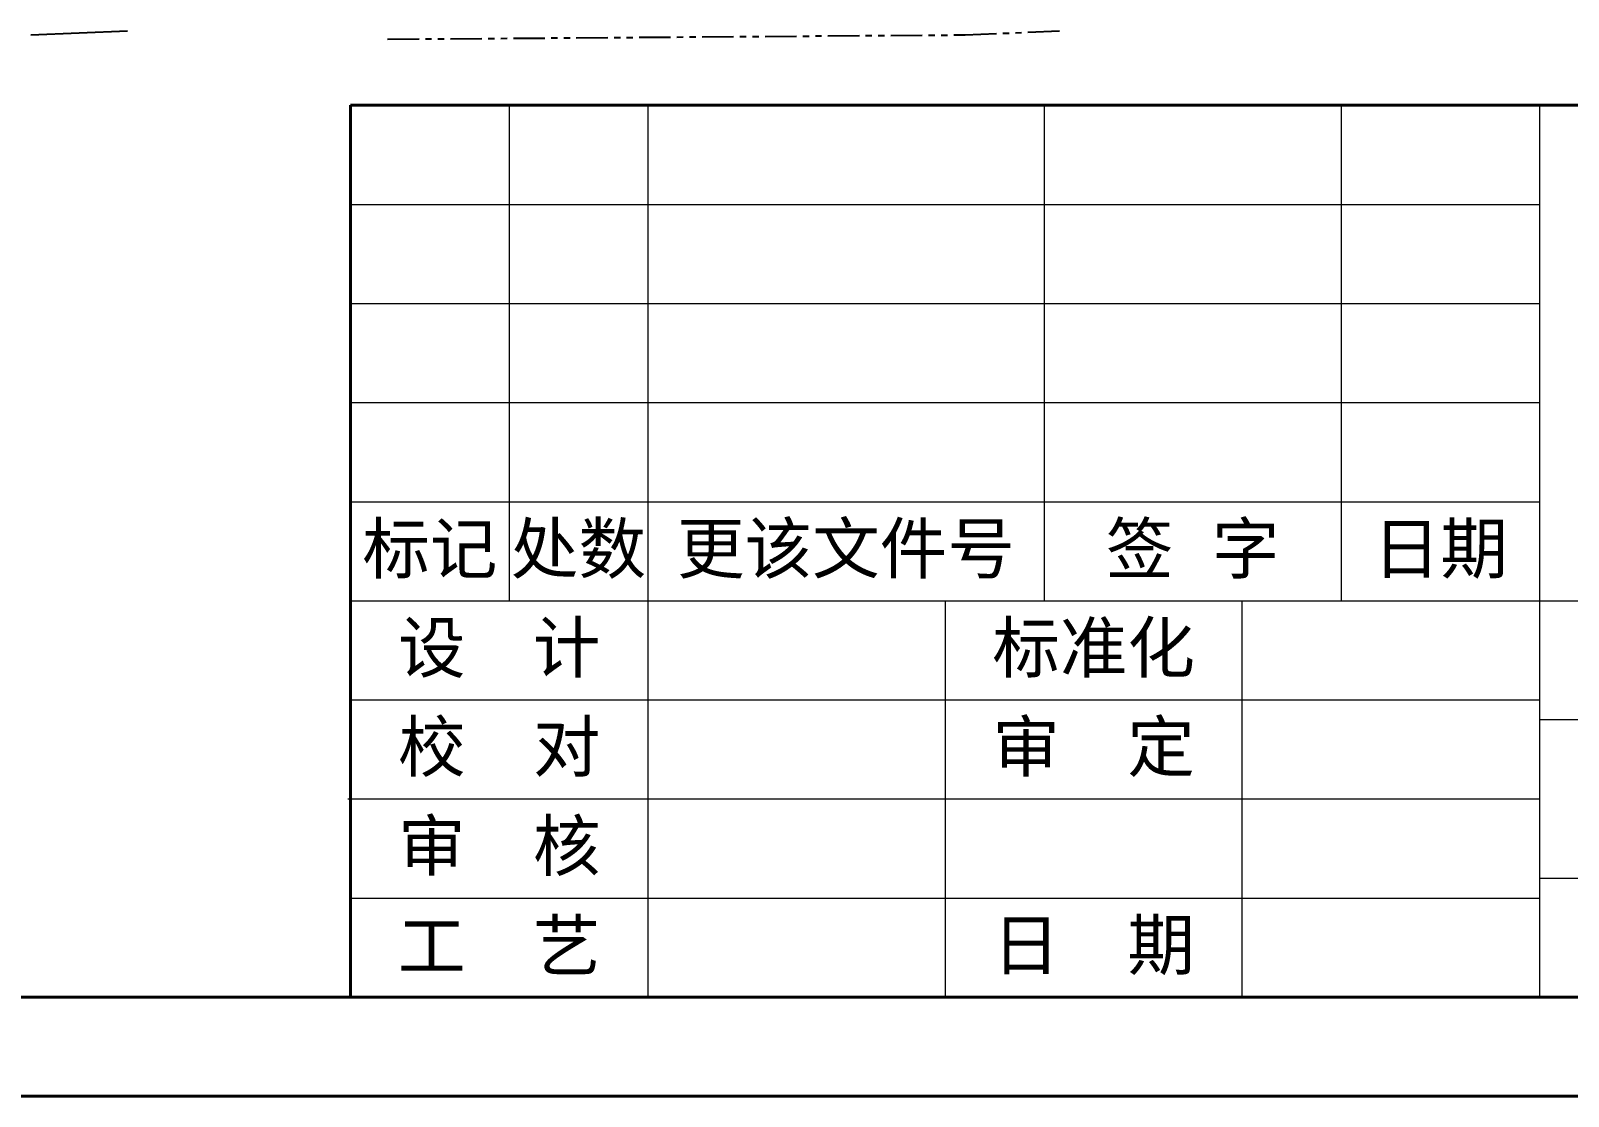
# Model space of a CAD drawing. Header units: millimetres. Extents: x 2344 to 4024, y 1094 to 2282.
# Drawn here: x 3219.2 to 3529.6, y 1093.7 to 1308.8 of the extents above; entities that cross this region are included whole.
import ezdxf

# ---------------------------------------------------------------- set-up
doc = ezdxf.new("R2010")
doc.units = ezdxf.units.MM
doc.linetypes.add('PHANTOM', pattern=[12.7, 6.35, -1.27, 1.27, -1.27, 1.27, -1.27])
for name, color, linetype, lineweight in [('文字', 7, 'Continuous', 13), ('粗实线', 7, 'Continuous', 40), ('细实线', 3, 'Continuous', 13)]:
    doc.layers.add(name, color=color, linetype=linetype, lineweight=lineweight)
doc.styles.get("Standard").update_dxf_attribs({"font": 'arial.ttf'})

msp = doc.modelspace()

# ---------------------------------------------------------------- linework, layer by layer
at = {"color": 7, "linetype": 'Continuous', "lineweight": 25}
msp.add_line((3219.208, 1307.967), (3238.773, 1308.797), dxfattribs=at)
at = {"color": 7, "linetype": 'PHANTOM', "lineweight": 25}
for p, q in [((3291.252, 1307.09), (3407.84, 1307.967)), ((3407.84, 1307.967), (3427.405, 1308.797))]:
    msp.add_line(p, q, dxfattribs=at)
at = {"layer": '粗实线'}
for p, q in [((3283.788, 1293.746), (3283.788, 1113.746)), ((4003.788, 1293.746), (3283.788, 1293.746)), ((2443.788, 1113.746), (4003.788, 1113.746)), ((2343.788, 1093.746), (4023.788, 1093.746))]:
    msp.add_line(p, q, dxfattribs=at)
at = {"layer": '细实线'}
for p, q in [((3315.788, 1293.746), (3315.788, 1193.746)), ((3343.788, 1293.746), (3343.788, 1193.746)), ((3423.788, 1293.746), (3423.788, 1193.746)), ((3483.788, 1293.746), (3483.788, 1193.746)), ((3523.788, 1293.746), (3523.788, 1113.746)), ((3283.788, 1273.746), (3523.788, 1273.746)), ((3523.788, 1273.746), (3523.788, 1113.746)), ((3283.788, 1253.746), (3523.788, 1253.746)), ((3283.788, 1233.746), (3523.788, 1233.746)), ((3283.788, 1213.746), (3523.788, 1213.746)), ((3283.788, 1193.746), (3763.788, 1193.746)), ((3343.788, 1193.746), (3343.788, 1113.746)), ((3403.788, 1193.746), (3403.788, 1113.746)), ((3463.788, 1113.746), (3463.788, 1193.746)), ((3283.788, 1173.746), (3523.788, 1173.746)), ((3763.788, 1169.746), (3523.788, 1169.746)), ((3283.234, 1153.746), (3523.788, 1153.746)), ((3523.788, 1137.746), (3763.788, 1137.746)), ((3283.788, 1133.746), (3523.788, 1133.746))]:
    msp.add_line(p, q, dxfattribs=at)

# ---------------------------------------------------------------- texts
at = {"layer": '文字', "char_height": 10, "width": 288, "attachment_point": 5}
for s, insert in [('{\\fSimSun|b0|i0|c134|p2;标记}', (3299.788, 1203.746)), ('{\\fSimSun|b0|i0|c134|p2;处数}', (3329.788, 1203.746)), ('{\\fSimSun|b0|i0|c134|p2;更该文件号}', (3383.788, 1203.746)), ('{\\fSimSun|b0|i0|c134|p54;签}  {\\fSimSun|b0|i0|c134|p54;字}', (3453.788, 1203.746)), ('{\\fSimSun|b0|i0|c134|p54;日期}', (3503.788, 1203.746)), ('{\\fSimSun|b0|i0|c134|p2;设  计}', (3313.788, 1183.746)), ('{\\fSimSun|b0|i0|c134|p2;标准化}', (3433.788, 1183.746)), ('{\\fSimSun|b0|i0|c134|p2;校  对}', (3313.788, 1163.746)), ('{\\fSimSun|b0|i0|c134|p2;审  定}', (3433.788, 1163.746)), ('{\\fSimSun|b0|i0|c134|p2;审  核}', (3313.788, 1143.746)), ('{\\fSimSun|b0|i0|c134|p2;工  艺}', (3313.788, 1123.746)), ('{\\fSimSun|b0|i0|c134|p2;日  期}', (3433.788, 1123.746))]:
    msp.add_mtext(s, dxfattribs=dict(at, insert=insert))

doc.saveas('drawing.dxf')
